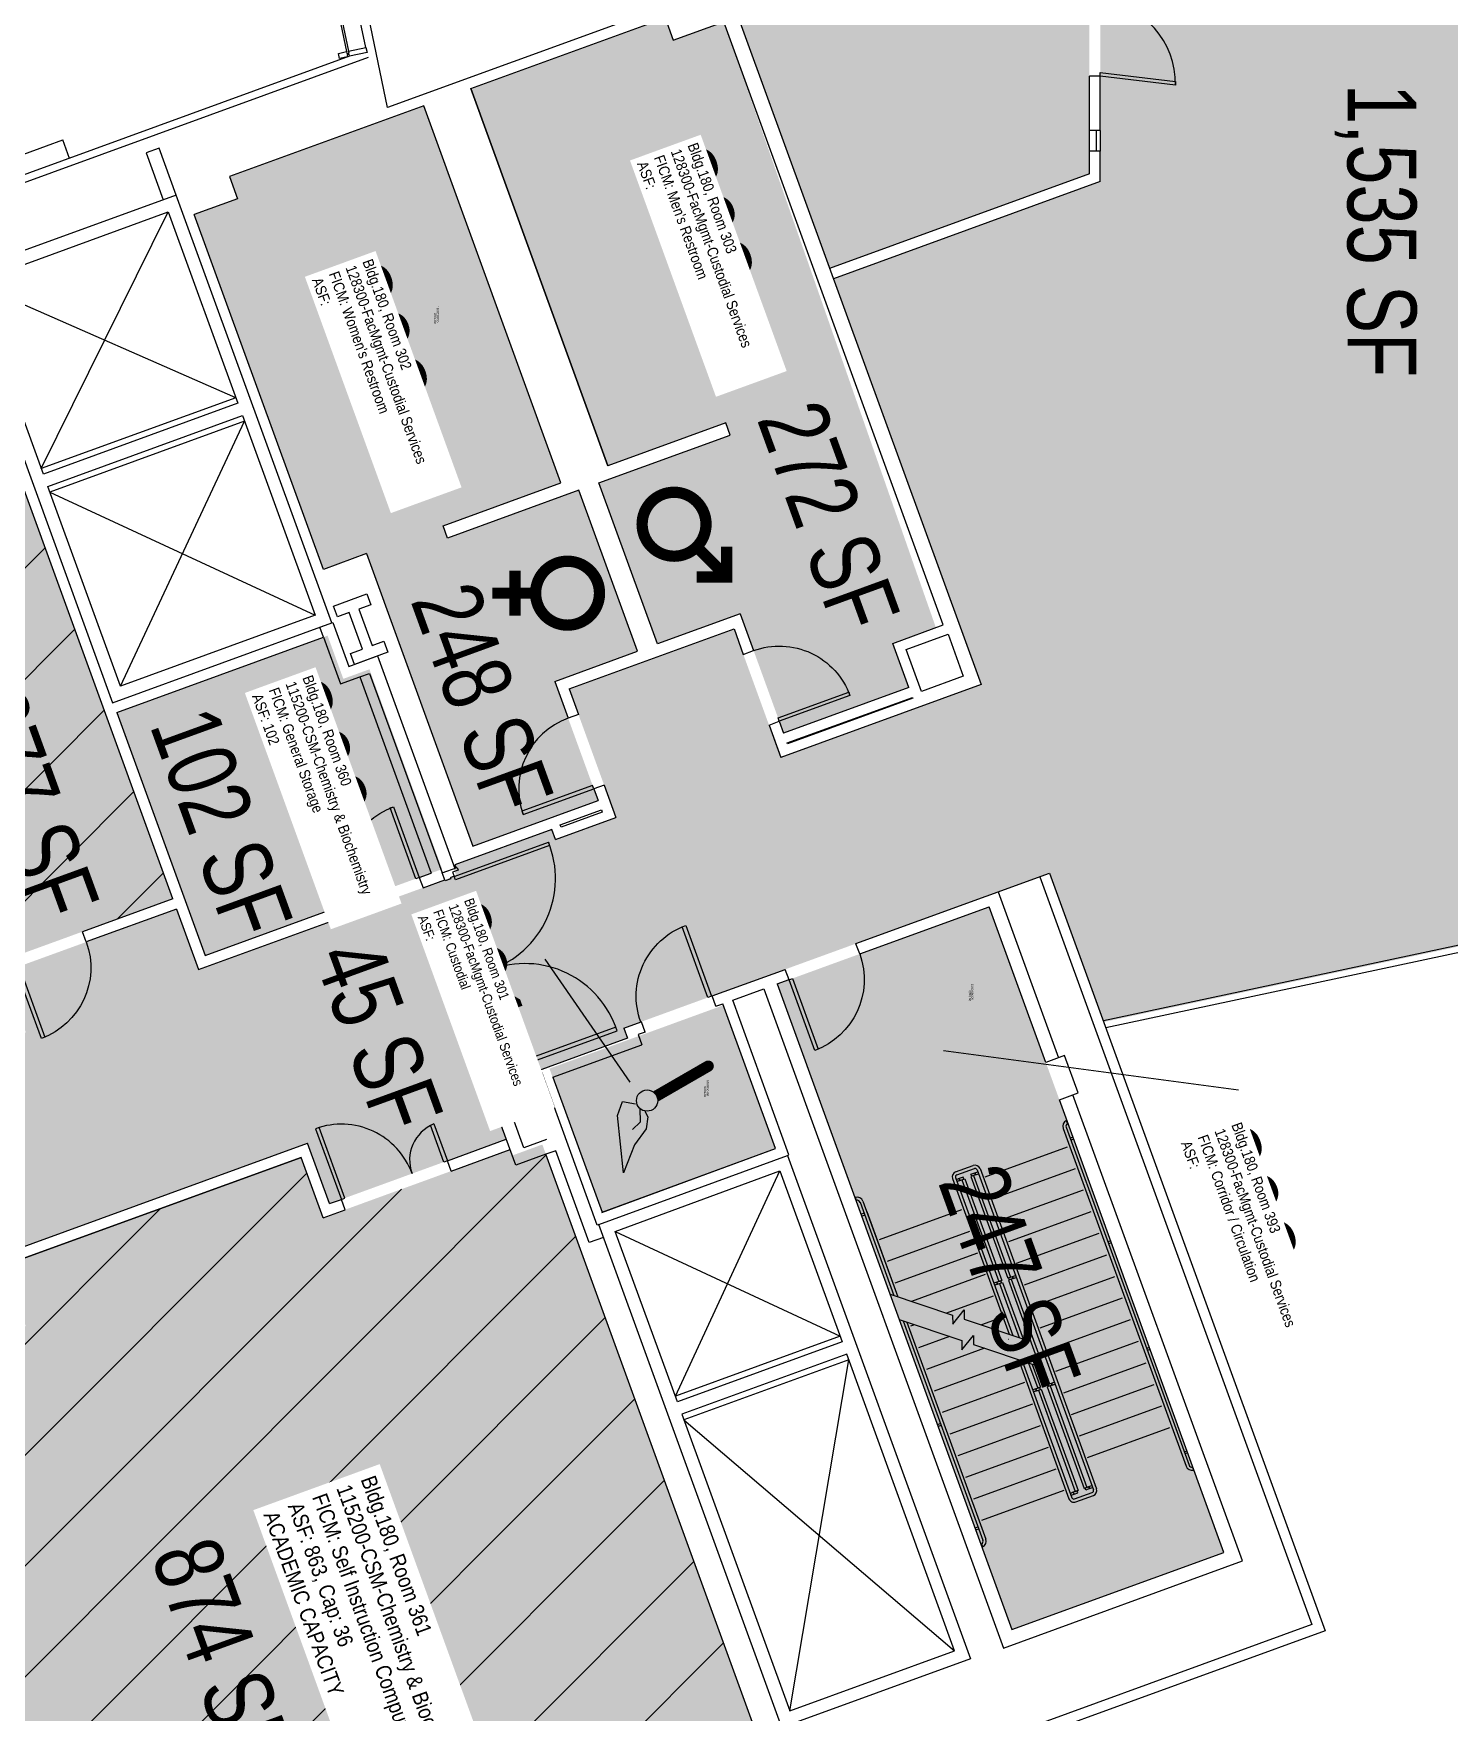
# Model space of a CAD drawing. Header units: inches. Extents: x 69211883 to 69217823, y 27675792 to 27679222.
# Drawn here: x 69214477 to 69215155, y 27677413 to 27678216 of the extents above; entities that cross this region are included whole.
import ezdxf
from ezdxf.enums import TextEntityAlignment as Align

# ---------------------------------------------------------------- set-up
doc = ezdxf.new("R2010")
doc.units = ezdxf.units.IN
doc.header["$LTSCALE"] = 0.25
doc.header["$MEASUREMENT"] = 0
doc.layers.get('0').update_dxf_attribs({"linetype": 'CONTINUOUS'})
for name, color, linetype in [('A-DOOR', 2, 'CONTINUOUS'), ('A-FLOR', 3, 'CONTINUOUS'), ('A-GLAZ', 1, 'CONTINUOUS'), ('A-IDEN-ICON', 4, 'CONTINUOUS'), ('A-IDEN-RNUM', 7, 'CONTINUOUS'), ('A-IDEN-SNUM', 4, 'CONTINUOUS'), ('A-IDEN-VNUM', 4, 'CONTINUOUS'), ('A-WALL', 5, 'CONTINUOUS'), ('AREA-TEXT', 3, 'CONTINUOUS'), ('Rooms-Capacity', 4, 'CONTINUOUS'), ('Rooms-Category-Color', 7, 'CONTINUOUS'), ('Rooms-College-Color', 7, 'CONTINUOUS'), ('Rooms-Department-Color', 7, 'CONTINUOUS'), ('Rooms-Division-Color', 7, 'CONTINUOUS'), ('Rooms-Information', 7, 'CONTINUOUS')]:
    doc.layers.add(name, color=color, linetype=linetype)
doc.styles.add('CP_AREA', font='arial.ttf', dxfattribs={"height": 15})
doc.styles.add('CP_ROOMSNUMBER', font='arial.ttf', dxfattribs={"height": 1})
doc.styles.add('CP_ROOMVNUMBER', font='arial.ttf', dxfattribs={"width": 0.85, "height": 0.075})
pattern_1 = [(45, (0, 0), (-26.516504294, 26.516504294), [])]

# ---------------------------------------------------------------- blocks, each defined once
blk = doc.blocks.new('Z08D36')
at = {"linetype": 'Continuous', "lineweight": -3}
blk.add_lwpolyline([(-18, 0), (-16.25, 0), (-16.25, 36), (-18, 36)], close=True, dxfattribs=at)
blk.add_arc((-18, 0), 36, 0, 90)
blk = doc.blocks.new('door-30')
blk.add_lwpolyline([(0, 0), (1.75, 0), (1.75, 36), (0, 36)], close=True)
blk.add_arc((0, 0), 36, 0, 90)
blk = doc.blocks.new('CPWOMEN')
at = {"const_width": 0.015}
blk.add_lwpolyline([(-0.0375, 0, 1), (0.0475, 0, 1)], format="xyb", close=True, dxfattribs=at)
for points in [[(0.005, -0.04), (0.005, -0.1)], [(-0.025, -0.07), (0.035, -0.07)]]:
    blk.add_lwpolyline(points, dxfattribs=at)
blk = doc.blocks.new('CPMEN')
at = {"const_width": 0.015}
for points in [[(0.055, 0.01), (0.055, 0.05), (0.015, 0.05)], [(0.0151, 0.0101), (0.055, 0.05)]]:
    blk.add_lwpolyline(points, dxfattribs=at)
blk.add_lwpolyline([(-0.0575, -0.02, 1), (0.0275, -0.02, 1)], format="xyb", close=True, dxfattribs=at)
blk = doc.blocks.new('CPCUST')
for p, q in [((0.0262, -0.0408), (0.0446, -0.0406)), ((0.0297, -0.0341), (0.0376, -0.0302)), ((0.0376, -0.0302), (0.0533, -0.0324)), ((0.0446, -0.0406), (0.0543, -0.0505)), ((0.0533, -0.0324), (0.0745, -0.0479)), ((0.0171, -0.0639), (0.02, -0.0466)), ((0.0358, -0.0705), (0.0171, -0.0639)), ((0.1117, -0.0625), (0.0358, -0.0705)), ((0.0745, -0.0479), (0.1117, -0.0625))]:
    blk.add_line(p, q)
at = {"const_width": 0.015}
blk.add_lwpolyline([(-0.03, 0.05), (0.01, -0.0193)], dxfattribs=at)
at = {"const_width": 0.0075}
blk.add_lwpolyline([(-0.0332, 0.0481, 1), (-0.0268, 0.0519, 1)], format="xyb", close=True, dxfattribs=at)
blk.add_circle((0.0158, -0.0313), 0.0141)

msp = doc.modelspace()

# ---------------------------------------------------------------- hatches: boundary and pattern name
at = {"layer": 'Rooms-Capacity'}
h = msp.add_hatch(dxfattribs=at)
h.set_pattern_fill('ANSI31', color=256, scale=300, style=0)
h.set_pattern_definition(pattern_1)
h.paths.add_polyline_path([(69214394.35, 27678213.09), (69214331.21, 27678190.11), (69214333.26, 27678184.47), (69214290.3, 27678168.84), (69214429.54, 27677728), (69214464.86, 27677740.85), (69214454.34, 27677769.75), (69214543.85, 27677802.33)])
h = msp.add_hatch(dxfattribs=at)
h.set_pattern_fill('ANSI31', color=256, scale=300, style=0)
h.set_pattern_definition(pattern_1)
h.paths.add_polyline_path([(69214512.51, 27677258.17), (69214497.65, 27677252.76), (69214486.87, 27677282.36), (69214472.43, 27677277.1), (69214369.44, 27677560.07), (69214473.4, 27677597.9), (69214462.88, 27677626.8), (69214605.24, 27677678.61), (69214615.76, 27677649.72), (69214705.26, 27677682.29), (69214706.29, 27677679.47), (69214720.74, 27677684.73), (69214822.7, 27677404.59), (69214808.25, 27677399.33), (69214819.03, 27677369.73), (69214787.25, 27677358.16), (69214785.2, 27677363.8), (69214510.46, 27677263.8)])
at = {"layer": 'Rooms-Category-Color', "true_color": 0xffe090}
msp.add_hatch(color=41, dxfattribs=at).paths.add_polyline_path([(69214982.6, 27678149.31), (69214982.6, 27678675.84), (69214940.11, 27678666.81), (69214560.98, 27678586.22), (69214573.61, 27678526.8), (69214702.27, 27678554.15), (69214766.4, 27678252.86), (69214799.67, 27678264.97), (69214858.24, 27678104.04), (69214961.4, 27678141.59)])
at = {"layer": 'Rooms-Category-Color', "true_color": 0xadadad}
for points in [[(69215315.18, 27678311.01), (69215315.18, 27678323.01), (69215315.18, 27678373.04), (69214987.85, 27678373.04), (69214987.85, 27678145.63), (69214860.04, 27678099.11), (69214930.75, 27677904.83), (69214963.58, 27677814.63), (69214989.52, 27677743.37), (69215305.22, 27677810.47), (69215305.19, 27677990.01), (69215331.19, 27677990.01), (69215331.19, 27678176.01), (69215305.22, 27678176.01), (69215305.22, 27678215.01), (69215315.18, 27678215.01)], [(69214779.52, 27678223.84), (69214686.49, 27678189.99), (69214752.16, 27678009.57), (69214808.54, 27678030.09), (69214810.68, 27678024.21), (69214747.84, 27678001.34), (69214775.88, 27677924.29), (69214815.47, 27677938.68), (69214836.25, 27677881.6), (69214896.15, 27677903.4), (69214888.46, 27677924.55), (69214909.13, 27677932.08), (69214807.61, 27678221.97), (69214783.41, 27678213.17)], [(69214554.12, 27678129.71), (69214615.91, 27677959.97), (69214636.58, 27677967.49), (69214687.54, 27677827.49), (69214747.44, 27677849.28), (69214726.67, 27677906.36), (69214766.25, 27677920.77), (69214738.21, 27677997.84), (69214675.36, 27677974.96), (69214673.23, 27677980.84), (69214729.61, 27678001.35), (69214663.94, 27678181.77), (69214570.91, 27678147.92), (69214574.82, 27678137.25)], [(69214473.47, 27677738.4), (69214067.64, 27677590.69), (69214057.12, 27677619.59), (69213974.43, 27677589.49), (69213984.95, 27677560.59), (69213948.3, 27677547.25), (69213937.78, 27677576.15), (69213682.07, 27677483.08), (69213692.59, 27677454.18), (69213236.01, 27677288), (69213225.5, 27677316.9), (69213130.82, 27677282.44), (69213141.34, 27677253.54), (69212694.76, 27677091.01), (69212780.39, 27676929.96), (69213301.85, 27677207.25), (69213301.03, 27677209.51), (69213661.17, 27677340.59), (69213671.68, 27677311.69), (69213860.21, 27677380.31), (69213849.69, 27677409.2), (69214018.25, 27677470.55), (69214028.77, 27677441.66), (69214125.91, 27677477.01), (69214115.39, 27677505.91), (69214263.86, 27677559.95), (69214274.38, 27677531.05), (69214348.26, 27677557.94), (69214337.75, 27677586.84), (69214371.58, 27677599.15), (69214382.09, 27677570.26), (69214466.67, 27677601.04), (69214456.15, 27677629.93), (69214608.38, 27677685.34), (69214618.9, 27677656.45), (69214703.47, 27677687.23), (69214692.95, 27677716.12), (69214712.33, 27677723.18), (69214713.53, 27677719.89), (69214714.7, 27677720.32), (69214715.26, 27677718.79), (69214761.57, 27677735.64), (69214759.82, 27677740.46), (69214963.58, 27677814.63), (69214967.7, 27677803.3), (69214963.58, 27677814.63), (69214930.75, 27677904.83), (69214834.9, 27677869.94), (69214812.5, 27677931.49), (69214803.46, 27677928.2), (69214744.72, 27677906.82), (69214733.57, 27677902.76), (69214755.97, 27677841.21), (69214726.98, 27677830.67), (69214725.23, 27677835.49), (69214678.92, 27677818.63), (69214679.48, 27677817.1), (69214678.3, 27677816.68), (69214679.5, 27677813.39), (69214556.16, 27677768.5), (69214545.65, 27677797.39), (69214462.95, 27677767.3)], [(69214833.19, 27677761.56), (69214945.56, 27677452.64), (69215047.05, 27677489.57), (69214934.67, 27677798.51)], [(69214724.14, 27677721.09), (69214749.3, 27677652.31), (69214832.36, 27677682.79), (69214807.48, 27677751.41)]]:
    msp.add_hatch(color=253, dxfattribs=at).paths.add_polyline_path(points)
at = {"layer": 'Rooms-Category-Color', "true_color": 0xffff64}
msp.add_hatch(color=51, dxfattribs=at).paths.add_polyline_path([(69214394.35, 27678213.09), (69214331.21, 27678190.11), (69214333.26, 27678184.47), (69214290.3, 27678168.84), (69214429.54, 27677728), (69214464.86, 27677740.85), (69214454.34, 27677769.75), (69214543.85, 27677802.33)])
at = {"layer": 'Rooms-Category-Color', "true_color": 0xe3c5e1}
msp.add_hatch(color=254, dxfattribs=at).paths.add_polyline_path([(69214516.98, 27677891.51), (69214559.3, 27677775.23), (69214672.77, 27677816.52), (69214637.97, 27677912.14), (69214625.46, 27677907.58), (69214617.93, 27677928.25)])
at = {"layer": 'Rooms-Category-Color', "true_color": 0xe3f498}
msp.add_hatch(color=61, dxfattribs=at).paths.add_polyline_path([(69214512.51, 27677258.17), (69214497.65, 27677252.76), (69214486.87, 27677282.36), (69214472.43, 27677277.1), (69214369.44, 27677560.07), (69214473.4, 27677597.9), (69214462.88, 27677626.8), (69214605.24, 27677678.61), (69214615.76, 27677649.72), (69214705.26, 27677682.29), (69214706.29, 27677679.47), (69214720.74, 27677684.73), (69214822.7, 27677404.59), (69214808.25, 27677399.33), (69214819.03, 27677369.73), (69214787.25, 27677358.16), (69214785.2, 27677363.8), (69214510.46, 27677263.8)])
at = {"layer": 'Rooms-College-Color', "true_color": 0xffe090}
for points in [[(69214982.6, 27678149.31), (69214982.6, 27678675.84), (69214940.11, 27678666.81), (69214560.98, 27678586.22), (69214573.61, 27678526.8), (69214702.27, 27678554.15), (69214766.4, 27678252.86), (69214799.67, 27678264.97), (69214858.24, 27678104.04), (69214961.4, 27678141.59)], [(69214516.98, 27677891.51), (69214559.3, 27677775.23), (69214672.77, 27677816.52), (69214637.97, 27677912.14), (69214625.46, 27677907.58), (69214617.93, 27677928.25)], [(69214512.51, 27677258.17), (69214497.65, 27677252.76), (69214486.87, 27677282.36), (69214472.43, 27677277.1), (69214369.44, 27677560.07), (69214473.4, 27677597.9), (69214462.88, 27677626.8), (69214605.24, 27677678.61), (69214615.76, 27677649.72), (69214705.26, 27677682.29), (69214706.29, 27677679.47), (69214720.74, 27677684.73), (69214822.7, 27677404.59), (69214808.25, 27677399.33), (69214819.03, 27677369.73), (69214787.25, 27677358.16), (69214785.2, 27677363.8), (69214510.46, 27677263.8)]]:
    msp.add_hatch(color=41, dxfattribs=at).paths.add_polyline_path(points)
at = {"layer": 'Rooms-College-Color', "true_color": 0xadadad}
for points in [[(69215315.18, 27678311.01), (69215315.18, 27678323.01), (69215315.18, 27678373.04), (69214987.85, 27678373.04), (69214987.85, 27678145.63), (69214860.04, 27678099.11), (69214930.75, 27677904.83), (69214963.58, 27677814.63), (69214989.52, 27677743.37), (69215305.22, 27677810.47), (69215305.19, 27677990.01), (69215331.19, 27677990.01), (69215331.19, 27678176.01), (69215305.22, 27678176.01), (69215305.22, 27678215.01), (69215315.18, 27678215.01)], [(69214779.52, 27678223.84), (69214686.49, 27678189.99), (69214752.16, 27678009.57), (69214808.54, 27678030.09), (69214810.68, 27678024.21), (69214747.84, 27678001.34), (69214775.88, 27677924.29), (69214815.47, 27677938.68), (69214836.25, 27677881.6), (69214896.15, 27677903.4), (69214888.46, 27677924.55), (69214909.13, 27677932.08), (69214807.61, 27678221.97), (69214783.41, 27678213.17)], [(69214554.12, 27678129.71), (69214615.91, 27677959.97), (69214636.58, 27677967.49), (69214687.54, 27677827.49), (69214747.44, 27677849.28), (69214726.67, 27677906.36), (69214766.25, 27677920.77), (69214738.21, 27677997.84), (69214675.36, 27677974.96), (69214673.23, 27677980.84), (69214729.61, 27678001.35), (69214663.94, 27678181.77), (69214570.91, 27678147.92), (69214574.82, 27678137.25)], [(69214473.47, 27677738.4), (69214067.64, 27677590.69), (69214057.12, 27677619.59), (69213974.43, 27677589.49), (69213984.95, 27677560.59), (69213948.3, 27677547.25), (69213937.78, 27677576.15), (69213682.07, 27677483.08), (69213692.59, 27677454.18), (69213236.01, 27677288), (69213225.5, 27677316.9), (69213130.82, 27677282.44), (69213141.34, 27677253.54), (69212694.76, 27677091.01), (69212780.39, 27676929.96), (69213301.85, 27677207.25), (69213301.03, 27677209.51), (69213661.17, 27677340.59), (69213671.68, 27677311.69), (69213860.21, 27677380.31), (69213849.69, 27677409.2), (69214018.25, 27677470.55), (69214028.77, 27677441.66), (69214125.91, 27677477.01), (69214115.39, 27677505.91), (69214263.86, 27677559.95), (69214274.38, 27677531.05), (69214348.26, 27677557.94), (69214337.75, 27677586.84), (69214371.58, 27677599.15), (69214382.09, 27677570.26), (69214466.67, 27677601.04), (69214456.15, 27677629.93), (69214608.38, 27677685.34), (69214618.9, 27677656.45), (69214703.47, 27677687.23), (69214692.95, 27677716.12), (69214712.33, 27677723.18), (69214713.53, 27677719.89), (69214714.7, 27677720.32), (69214715.26, 27677718.79), (69214761.57, 27677735.64), (69214759.82, 27677740.46), (69214963.58, 27677814.63), (69214967.7, 27677803.3), (69214963.58, 27677814.63), (69214930.75, 27677904.83), (69214834.9, 27677869.94), (69214812.5, 27677931.49), (69214803.46, 27677928.2), (69214744.72, 27677906.82), (69214733.57, 27677902.76), (69214755.97, 27677841.21), (69214726.98, 27677830.67), (69214725.23, 27677835.49), (69214678.92, 27677818.63), (69214679.48, 27677817.1), (69214678.3, 27677816.68), (69214679.5, 27677813.39), (69214556.16, 27677768.5), (69214545.65, 27677797.39), (69214462.95, 27677767.3)], [(69214833.19, 27677761.56), (69214945.56, 27677452.64), (69215047.05, 27677489.57), (69214934.67, 27677798.51)], [(69214724.14, 27677721.09), (69214749.3, 27677652.31), (69214832.36, 27677682.79), (69214807.48, 27677751.41)]]:
    msp.add_hatch(color=253, dxfattribs=at).paths.add_polyline_path(points)
at = {"layer": 'Rooms-College-Color', "true_color": 0xffff64}
msp.add_hatch(color=51, dxfattribs=at).paths.add_polyline_path([(69214394.35, 27678213.09), (69214331.21, 27678190.11), (69214333.26, 27678184.47), (69214290.3, 27678168.84), (69214429.54, 27677728), (69214464.86, 27677740.85), (69214454.34, 27677769.75), (69214543.85, 27677802.33)])
at = {"layer": 'Rooms-Department-Color', "true_color": 0xffe090}
for points in [[(69214982.6, 27678149.31), (69214982.6, 27678675.84), (69214940.11, 27678666.81), (69214560.98, 27678586.22), (69214573.61, 27678526.8), (69214702.27, 27678554.15), (69214766.4, 27678252.86), (69214799.67, 27678264.97), (69214858.24, 27678104.04), (69214961.4, 27678141.59)], [(69214394.35, 27678213.09), (69214331.21, 27678190.11), (69214333.26, 27678184.47), (69214290.3, 27678168.84), (69214429.54, 27677728), (69214464.86, 27677740.85), (69214454.34, 27677769.75), (69214543.85, 27677802.33)], [(69214516.98, 27677891.51), (69214559.3, 27677775.23), (69214672.77, 27677816.52), (69214637.97, 27677912.14), (69214625.46, 27677907.58), (69214617.93, 27677928.25)], [(69214512.51, 27677258.17), (69214497.65, 27677252.76), (69214486.87, 27677282.36), (69214472.43, 27677277.1), (69214369.44, 27677560.07), (69214473.4, 27677597.9), (69214462.88, 27677626.8), (69214605.24, 27677678.61), (69214615.76, 27677649.72), (69214705.26, 27677682.29), (69214706.29, 27677679.47), (69214720.74, 27677684.73), (69214822.7, 27677404.59), (69214808.25, 27677399.33), (69214819.03, 27677369.73), (69214787.25, 27677358.16), (69214785.2, 27677363.8), (69214510.46, 27677263.8)]]:
    msp.add_hatch(color=41, dxfattribs=at).paths.add_polyline_path(points)
at = {"layer": 'Rooms-Department-Color', "true_color": 0xacacac}
for points in [[(69215315.18, 27678311.01), (69215315.18, 27678323.01), (69215315.18, 27678373.04), (69214987.85, 27678373.04), (69214987.85, 27678145.63), (69214860.04, 27678099.11), (69214930.75, 27677904.83), (69214963.58, 27677814.63), (69214989.52, 27677743.37), (69215305.22, 27677810.47), (69215305.19, 27677990.01), (69215331.19, 27677990.01), (69215331.19, 27678176.01), (69215305.22, 27678176.01), (69215305.22, 27678215.01), (69215315.18, 27678215.01)], [(69214779.52, 27678223.84), (69214686.49, 27678189.99), (69214752.16, 27678009.57), (69214808.54, 27678030.09), (69214810.68, 27678024.21), (69214747.84, 27678001.34), (69214775.88, 27677924.29), (69214815.47, 27677938.68), (69214836.25, 27677881.6), (69214896.15, 27677903.4), (69214888.46, 27677924.55), (69214909.13, 27677932.08), (69214807.61, 27678221.97), (69214783.41, 27678213.17)], [(69214554.12, 27678129.71), (69214615.91, 27677959.97), (69214636.58, 27677967.49), (69214687.54, 27677827.49), (69214747.44, 27677849.28), (69214726.67, 27677906.36), (69214766.25, 27677920.77), (69214738.21, 27677997.84), (69214675.36, 27677974.96), (69214673.23, 27677980.84), (69214729.61, 27678001.35), (69214663.94, 27678181.77), (69214570.91, 27678147.92), (69214574.82, 27678137.25)], [(69214473.47, 27677738.4), (69214067.64, 27677590.69), (69214057.12, 27677619.59), (69213974.43, 27677589.49), (69213984.95, 27677560.59), (69213948.3, 27677547.25), (69213937.78, 27677576.15), (69213682.07, 27677483.08), (69213692.59, 27677454.18), (69213236.01, 27677288), (69213225.5, 27677316.9), (69213130.82, 27677282.44), (69213141.34, 27677253.54), (69212694.76, 27677091.01), (69212780.39, 27676929.96), (69213301.85, 27677207.25), (69213301.03, 27677209.51), (69213661.17, 27677340.59), (69213671.68, 27677311.69), (69213860.21, 27677380.31), (69213849.69, 27677409.2), (69214018.25, 27677470.55), (69214028.77, 27677441.66), (69214125.91, 27677477.01), (69214115.39, 27677505.91), (69214263.86, 27677559.95), (69214274.38, 27677531.05), (69214348.26, 27677557.94), (69214337.75, 27677586.84), (69214371.58, 27677599.15), (69214382.09, 27677570.26), (69214466.67, 27677601.04), (69214456.15, 27677629.93), (69214608.38, 27677685.34), (69214618.9, 27677656.45), (69214703.47, 27677687.23), (69214692.95, 27677716.12), (69214712.33, 27677723.18), (69214713.53, 27677719.89), (69214714.7, 27677720.32), (69214715.26, 27677718.79), (69214761.57, 27677735.64), (69214759.82, 27677740.46), (69214963.58, 27677814.63), (69214967.7, 27677803.3), (69214963.58, 27677814.63), (69214930.75, 27677904.83), (69214834.9, 27677869.94), (69214812.5, 27677931.49), (69214803.46, 27677928.2), (69214744.72, 27677906.82), (69214733.57, 27677902.76), (69214755.97, 27677841.21), (69214726.98, 27677830.67), (69214725.23, 27677835.49), (69214678.92, 27677818.63), (69214679.48, 27677817.1), (69214678.3, 27677816.68), (69214679.5, 27677813.39), (69214556.16, 27677768.5), (69214545.65, 27677797.39), (69214462.95, 27677767.3)], [(69214833.19, 27677761.56), (69214945.56, 27677452.64), (69215047.05, 27677489.57), (69214934.67, 27677798.51)], [(69214724.14, 27677721.09), (69214749.3, 27677652.31), (69214832.36, 27677682.79), (69214807.48, 27677751.41)]]:
    msp.add_hatch(color=253, dxfattribs=at).paths.add_polyline_path(points)
at = {"layer": 'Rooms-Division-Color', "true_color": 0xffe090}
for points in [[(69214982.6, 27678149.31), (69214982.6, 27678675.84), (69214940.11, 27678666.81), (69214560.98, 27678586.22), (69214573.61, 27678526.8), (69214702.27, 27678554.15), (69214766.4, 27678252.86), (69214799.67, 27678264.97), (69214858.24, 27678104.04), (69214961.4, 27678141.59)], [(69214394.35, 27678213.09), (69214331.21, 27678190.11), (69214333.26, 27678184.47), (69214290.3, 27678168.84), (69214429.54, 27677728), (69214464.86, 27677740.85), (69214454.34, 27677769.75), (69214543.85, 27677802.33)], [(69214516.98, 27677891.51), (69214559.3, 27677775.23), (69214672.77, 27677816.52), (69214637.97, 27677912.14), (69214625.46, 27677907.58), (69214617.93, 27677928.25)], [(69214512.51, 27677258.17), (69214497.65, 27677252.76), (69214486.87, 27677282.36), (69214472.43, 27677277.1), (69214369.44, 27677560.07), (69214473.4, 27677597.9), (69214462.88, 27677626.8), (69214605.24, 27677678.61), (69214615.76, 27677649.72), (69214705.26, 27677682.29), (69214706.29, 27677679.47), (69214720.74, 27677684.73), (69214822.7, 27677404.59), (69214808.25, 27677399.33), (69214819.03, 27677369.73), (69214787.25, 27677358.16), (69214785.2, 27677363.8), (69214510.46, 27677263.8)]]:
    msp.add_hatch(color=41, dxfattribs=at).paths.add_polyline_path(points)
at = {"layer": 'Rooms-Division-Color', "true_color": 0xadadad}
for points in [[(69215315.18, 27678311.01), (69215315.18, 27678323.01), (69215315.18, 27678373.04), (69214987.85, 27678373.04), (69214987.85, 27678145.63), (69214860.04, 27678099.11), (69214930.75, 27677904.83), (69214963.58, 27677814.63), (69214989.52, 27677743.37), (69215305.22, 27677810.47), (69215305.19, 27677990.01), (69215331.19, 27677990.01), (69215331.19, 27678176.01), (69215305.22, 27678176.01), (69215305.22, 27678215.01), (69215315.18, 27678215.01)], [(69214779.52, 27678223.84), (69214686.49, 27678189.99), (69214752.16, 27678009.57), (69214808.54, 27678030.09), (69214810.68, 27678024.21), (69214747.84, 27678001.34), (69214775.88, 27677924.29), (69214815.47, 27677938.68), (69214836.25, 27677881.6), (69214896.15, 27677903.4), (69214888.46, 27677924.55), (69214909.13, 27677932.08), (69214807.61, 27678221.97), (69214783.41, 27678213.17)], [(69214554.12, 27678129.71), (69214615.91, 27677959.97), (69214636.58, 27677967.49), (69214687.54, 27677827.49), (69214747.44, 27677849.28), (69214726.67, 27677906.36), (69214766.25, 27677920.77), (69214738.21, 27677997.84), (69214675.36, 27677974.96), (69214673.23, 27677980.84), (69214729.61, 27678001.35), (69214663.94, 27678181.77), (69214570.91, 27678147.92), (69214574.82, 27678137.25)], [(69214473.47, 27677738.4), (69214067.64, 27677590.69), (69214057.12, 27677619.59), (69213974.43, 27677589.49), (69213984.95, 27677560.59), (69213948.3, 27677547.25), (69213937.78, 27677576.15), (69213682.07, 27677483.08), (69213692.59, 27677454.18), (69213236.01, 27677288), (69213225.5, 27677316.9), (69213130.82, 27677282.44), (69213141.34, 27677253.54), (69212694.76, 27677091.01), (69212780.39, 27676929.96), (69213301.85, 27677207.25), (69213301.03, 27677209.51), (69213661.17, 27677340.59), (69213671.68, 27677311.69), (69213860.21, 27677380.31), (69213849.69, 27677409.2), (69214018.25, 27677470.55), (69214028.77, 27677441.66), (69214125.91, 27677477.01), (69214115.39, 27677505.91), (69214263.86, 27677559.95), (69214274.38, 27677531.05), (69214348.26, 27677557.94), (69214337.75, 27677586.84), (69214371.58, 27677599.15), (69214382.09, 27677570.26), (69214466.67, 27677601.04), (69214456.15, 27677629.93), (69214608.38, 27677685.34), (69214618.9, 27677656.45), (69214703.47, 27677687.23), (69214692.95, 27677716.12), (69214712.33, 27677723.18), (69214713.53, 27677719.89), (69214714.7, 27677720.32), (69214715.26, 27677718.79), (69214761.57, 27677735.64), (69214759.82, 27677740.46), (69214963.58, 27677814.63), (69214967.7, 27677803.3), (69214963.58, 27677814.63), (69214930.75, 27677904.83), (69214834.9, 27677869.94), (69214812.5, 27677931.49), (69214803.46, 27677928.2), (69214744.72, 27677906.82), (69214733.57, 27677902.76), (69214755.97, 27677841.21), (69214726.98, 27677830.67), (69214725.23, 27677835.49), (69214678.92, 27677818.63), (69214679.48, 27677817.1), (69214678.3, 27677816.68), (69214679.5, 27677813.39), (69214556.16, 27677768.5), (69214545.65, 27677797.39), (69214462.95, 27677767.3)], [(69214833.19, 27677761.56), (69214945.56, 27677452.64), (69215047.05, 27677489.57), (69214934.67, 27677798.51)], [(69214724.14, 27677721.09), (69214749.3, 27677652.31), (69214832.36, 27677682.79), (69214807.48, 27677751.41)]]:
    msp.add_hatch(color=253, dxfattribs=at).paths.add_polyline_path(points)

# ---------------------------------------------------------------- linework, layer by layer
at = {"layer": 'A-DOOR'}
for points in [[(69214987.85, 27678196.01), (69214987.85, 27678197.76), (69215023.85, 27678193.41), (69215023.85, 27678191.66)], [(69214724.23, 27677827.81), (69214679.13, 27677811.39), (69214678.53, 27677813.03), (69214723.63, 27677829.45)], [(69214674.21, 27677810.93), (69214672.84, 27677814.69), (69214680, 27677817.3), (69214680.47, 27677816), (69214677.8, 27677815.03), (69214678.51, 27677813.09), (69214676.69, 27677812.43), (69214676.88, 27677811.9)], [(69214755.89, 27677740.83), (69214710.79, 27677724.41), (69214711.38, 27677722.76), (69214756.49, 27677739.18)], [(69214706.7, 27677721.66), (69214708.07, 27677717.9), (69214715.23, 27677720.51), (69214714.76, 27677721.8), (69214712.09, 27677720.83), (69214711.38, 27677722.76), (69214709.56, 27677722.1), (69214709.37, 27677722.63)], [(69214675.28, 27677676.97), (69214673.63, 27677676.37), (69214667.22, 27677693.99), (69214668.86, 27677694.59)]]:
    msp.add_lwpolyline(points, close=True, dxfattribs=at)
for centre, radius, start, end in [((69214983.92, 27678192.27), 39.94, 359.12971, 84.35114), ((69214680.75, 27677812.02), 46.29, 289.12045, 22.12382), ((69214712.41, 27677725.03), 46.29, 17.80297, 110.87758), ((69214675.85, 27677677.29), 18.65, 112.00674, 200.33154)]:
    msp.add_arc(centre, radius, start, end, dxfattribs=at)
at = {"layer": 'A-FLOR'}
for p, q in [((69214431.79, 27678143.84), (69214491.13, 27678165.44)), ((69214494.34, 27678156.63), (69214491.13, 27678165.44)), ((69215305.22, 27677811.11), (69214989.3, 27677743.96)), ((69215305.22, 27677807.54), (69214990.51, 27677740.64)), ((69214970.07, 27677692.48), (69215028.9, 27677530.83)), ((69214971.48, 27677692.99), (69215030.31, 27677531.35)), ((69214972.15, 27677694.8), (69214971.63, 27677696.22)), ((69214932.74, 27677669.31), (69214972.2, 27677683.68)), ((69214974.78, 27677688.25), (69214973.39, 27677687.74)), ((69214975.12, 27677687.31), (69214973.73, 27677686.8)), ((69214784.41, 27677564.25), (69214834.46, 27677672.1)), ((69214917.1, 27677668.41), (69214944.18, 27677594.01)), ((69214918.51, 27677668.92), (69214946, 27677593.4)), ((69214918.6, 27677671.62), (69214927.06, 27677674.69)), ((69214920.3, 27677668.43), (69214918.89, 27677667.92)), ((69214919.11, 27677670.21), (69214927.57, 27677673.28)), ((69214920.64, 27677667.49), (69214919.23, 27677666.98)), ((69214921.58, 27677667.83), (69214922.99, 27677668.35)), ((69214921.58, 27677667.83), (69214939.28, 27677619.19)), ((69214922.99, 27677668.35), (69214940.68, 27677619.71)), ((69214927.21, 27677669.88), (69214925.8, 27677669.37)), ((69214925.8, 27677669.37), (69214943.5, 27677620.73)), ((69214927.21, 27677669.88), (69214944.91, 27677621.24)), ((69214927.81, 27677671.16), (69214929.22, 27677671.68)), ((69214928.15, 27677670.22), (69214929.56, 27677670.74)), ((69214928.85, 27677672.69), (69214984.6, 27677519.52)), ((69214930.26, 27677673.2), (69214986.01, 27677520.03)), ((69214936.5, 27677658.98), (69214975.96, 27677673.34)), ((69214871.13, 27677658.03), (69214870.61, 27677659.45)), ((69214940.26, 27677648.64), (69214979.73, 27677663)), ((69214872.81, 27677657.08), (69214889.02, 27677612.53)), ((69214874.71, 27677651.85), (69214873.28, 27677651.33)), ((69214874.22, 27677657.59), (69214890.84, 27677611.92)), ((69214876, 27677652.69), (69214890.84, 27677611.92)), ((69214921.47, 27677653.5), (69214882, 27677639.14)), ((69214944.03, 27677638.3), (69214983.49, 27677652.67)), ((69214755.68, 27677643.18), (69214863.34, 27677592.97)), ((69214875.05, 27677650.91), (69214873.63, 27677650.39)), ((69214925.23, 27677643.17), (69214885.76, 27677628.8)), ((69214947.79, 27677627.97), (69214987.25, 27677642.33)), ((69214992.82, 27677638.67), (69214991.41, 27677638.16)), ((69214993.16, 27677637.73), (69214991.75, 27677637.22)), ((69214928.99, 27677632.83), (69214889.52, 27677618.47)), ((69214951.55, 27677617.63), (69214991.01, 27677631.99)), ((69214932.75, 27677622.49), (69214897.53, 27677609.68)), ((69214939.28, 27677619.19), (69214940.69, 27677619.71)), ((69214944.91, 27677621.24), (69214943.5, 27677620.73)), ((69214945.25, 27677620.3), (69214943.84, 27677619.79)), ((69214943.84, 27677619.79), (69214962.06, 27677569.67)), ((69214945.25, 27677620.3), (69214963.47, 27677570.18)), ((69214945.84, 27677621.58), (69214947.26, 27677622.1)), ((69214946.19, 27677620.64), (69214947.6, 27677621.16)), ((69214955.31, 27677607.29), (69214994.78, 27677621.66)), ((69214936.52, 27677612.16), (69214914.26, 27677604.06)), ((69214938.34, 27677618.85), (69214936.93, 27677618.34)), ((69214938.68, 27677617.91), (69214937.27, 27677617.4)), ((69214939.62, 27677618.25), (69214941.03, 27677618.77)), ((69214939.62, 27677618.25), (69214949.03, 27677592.38)), ((69214941.03, 27677618.77), (69214950.85, 27677591.77)), ((69214959.07, 27677596.96), (69214998.54, 27677611.32)), ((69214893.47, 27677600.32), (69214931.64, 27677495.44)), ((69214895.29, 27677599.71), (69214933.05, 27677495.95)), ((69214895.29, 27677599.71), (69214933.05, 27677495.95)), ((69214898.94, 27677598.48), (69214897.05, 27677597.79)), ((69214940.28, 27677601.82), (69214930.99, 27677598.44)), ((69214962.84, 27677586.62), (69215002.3, 27677600.98)), ((69214915.67, 27677592.86), (69214900.81, 27677587.46)), ((69214932.4, 27677587.25), (69214904.57, 27677577.12)), ((69214944.04, 27677591.48), (69214943.96, 27677591.46)), ((69214966.6, 27677576.28), (69215006.06, 27677590.65)), ((69215011.39, 27677587.61), (69215009.98, 27677587.1)), ((69214839.17, 27677413.77), (69214867.45, 27677581.7)), ((69214948.19, 27677581.29), (69214908.33, 27677566.78)), ((69214948.63, 27677581.8), (69214972.85, 27677515.24)), ((69214950.45, 27677581.18), (69214974.26, 27677515.76)), ((69214953.48, 27677580.17), (69214957.86, 27677568.14)), ((69214955.3, 27677579.56), (69214959.27, 27677568.65)), ((69214970.36, 27677565.95), (69215009.82, 27677580.31)), ((69215011.73, 27677586.67), (69215010.32, 27677586.16)), ((69214951.56, 27677570.81), (69214912.1, 27677556.45)), ((69214964.41, 27677570.52), (69214965.82, 27677571.03)), ((69214956.92, 27677567.79), (69214955.51, 27677567.28)), ((69214957.26, 27677566.85), (69214955.85, 27677566.34)), ((69214957.86, 27677568.14), (69214959.27, 27677568.65)), ((69214958.2, 27677567.2), (69214959.61, 27677567.71)), ((69214958.2, 27677567.2), (69214975.86, 27677518.67)), ((69214959.61, 27677567.71), (69214977.27, 27677519.18)), ((69214963.47, 27677570.18), (69214962.06, 27677569.67)), ((69214963.81, 27677569.24), (69214962.4, 27677568.73)), ((69214962.4, 27677568.73), (69214980.05, 27677520.19)), ((69214963.81, 27677569.24), (69214981.46, 27677520.7)), ((69214964.75, 27677569.58), (69214966.16, 27677570.09)), ((69214974.12, 27677555.61), (69215013.59, 27677569.97)), ((69214955.33, 27677560.47), (69214915.86, 27677546.11)), ((69214977.89, 27677545.27), (69215017.35, 27677559.64)), ((69214788.52, 27677552.97), (69214918.11, 27677442.5)), ((69214911.3, 27677551.2), (69214909.89, 27677550.69)), ((69214911.65, 27677550.26), (69214910.24, 27677549.75)), ((69214959.09, 27677550.14), (69214919.62, 27677535.77)), ((69214981.65, 27677534.94), (69215021.11, 27677549.3)), ((69214962.85, 27677539.8), (69214923.38, 27677525.44)), ((69215029.38, 27677538.14), (69215027.94, 27677537.61)), ((69215029.73, 27677537.2), (69215028.28, 27677536.67)), ((69214966.61, 27677529.46), (69214927.15, 27677515.1)), ((69215031.99, 27677530.39), (69215032.51, 27677528.97)), ((69214970.37, 27677519.13), (69214930.91, 27677504.76)), ((69214974.92, 27677518.33), (69214973.51, 27677517.81)), ((69214975.27, 27677517.39), (69214973.86, 27677516.87)), ((69214975.54, 27677515.16), (69214984, 27677518.24)), ((69214975.86, 27677518.67), (69214977.27, 27677519.18)), ((69214976.06, 27677513.75), (69214984.51, 27677516.83)), ((69214981.46, 27677520.7), (69214980.05, 27677520.19)), ((69214982.4, 27677521.05), (69214983.81, 27677521.56)), ((69214982.74, 27677520.11), (69214984.15, 27677520.62)), ((69214929.35, 27677501.75), (69214927.9, 27677501.22)), ((69214929.69, 27677500.81), (69214928.24, 27677500.28)), ((69214930.97, 27677493.62), (69214931.49, 27677492.2))]:
    msp.add_line(p, q, dxfattribs=at)
for points in [[(69214920.17, 27677667.32), (69214920.64, 27677667.49), (69214920.3, 27677668.43), (69214919.83, 27677668.26)], [(69214887.17, 27677613.15), (69214917.06, 27677603.12), (69214917.17, 27677598.73), (69214922.64, 27677605.59), (69214922.75, 27677601.21), (69214952.63, 27677591.18)], [(69214938.21, 27677617.74), (69214938.68, 27677617.91), (69214938.34, 27677618.85), (69214937.87, 27677618.68)], [(69214891.62, 27677600.94), (69214921.51, 27677590.9), (69214921.62, 27677586.52), (69214927.09, 27677593.38), (69214927.2, 27677588.99), (69214957.07, 27677578.96)], [(69214863.34, 27677592.97), (69214863.34, 27677592.97), (69214784.41, 27677564.25)], [(69214867.45, 27677581.7), (69214867.45, 27677581.7), (69214788.52, 27677552.97)], [(69214956.79, 27677566.68), (69214957.26, 27677566.85), (69214956.92, 27677567.79), (69214956.45, 27677567.62)], [(69214974.8, 27677517.22), (69214975.27, 27677517.39), (69214974.92, 27677518.33), (69214974.45, 27677518.16)], [(69214985.26, 27677522.09), (69214985.6, 27677521.15)]]:
    msp.add_lwpolyline(points, dxfattribs=at)
for points in [[(69214920.3, 27677668.43), (69214920.64, 27677667.49), (69214922.52, 27677668.18), (69214922.18, 27677669.12)], [(69214938.34, 27677618.85), (69214938.68, 27677617.91), (69214940.56, 27677618.59), (69214940.22, 27677619.53)], [(69214956.92, 27677567.79), (69214957.26, 27677566.85), (69214959.14, 27677567.54), (69214958.8, 27677568.48)], [(69214974.92, 27677518.33), (69214975.27, 27677517.39), (69214977.14, 27677518.07), (69214976.8, 27677519.01)]]:
    msp.add_lwpolyline(points, close=True, dxfattribs=at)
at = {"layer": 'A-FLOR', "elevation": 0}
for points in [[(69214927.81, 27677671.16), (69214928.15, 27677670.22), (69214926.27, 27677669.54), (69214925.93, 27677670.48)], [(69214945.84, 27677621.58), (69214946.19, 27677620.64), (69214944.31, 27677619.96), (69214943.97, 27677620.9)], [(69214964.41, 27677570.52), (69214964.75, 27677569.58), (69214962.87, 27677568.9), (69214962.53, 27677569.84)], [(69214982.4, 27677521.05), (69214982.74, 27677520.11), (69214980.86, 27677519.42), (69214980.52, 27677520.36)]]:
    msp.add_lwpolyline(points, close=True, dxfattribs=at)
for points in [[(69214928.62, 27677670.4), (69214928.15, 27677670.22), (69214927.81, 27677671.16), (69214928.28, 27677671.33)], [(69214946.66, 27677620.81), (69214946.19, 27677620.64), (69214945.84, 27677621.58), (69214946.31, 27677621.75)], [(69214965.22, 27677569.75), (69214964.75, 27677569.58), (69214964.41, 27677570.52), (69214964.88, 27677570.69)], [(69214983.21, 27677520.28), (69214982.74, 27677520.11), (69214982.4, 27677521.05), (69214982.87, 27677521.22)]]:
    msp.add_lwpolyline(points, dxfattribs=at)
at = {"layer": 'A-FLOR'}
for centre, radius, start, end in [((69214972.89, 27677693.5, 0), 3, 114.78005, 200.00005), ((69214972.89, 27677693.5, 0), 1.5, 119.59378, 200.00005), ((69214919.45, 27677669.27), 2.5, 110, 200), ((69214919.45, 27677669.27), 1, 110, 200), ((69214927.91, 27677672.34), 2.5, 20, 110), ((69214927.91, 27677672.34), 1, 20, 110), ((69214871.4, 27677656.56, 0), 3, 19.99995, 105.21995), ((69214871.4, 27677656.56, 0), 1.5, 19.99995, 100.40622), ((69215031.72, 27677531.87, 0), 3, 199.99995, 285.21995), ((69215031.72, 27677531.87, 0), 1.5, 199.99995, 280.40622), ((69214975.2, 27677516.1), 2.5, 200, 290), ((69214975.2, 27677516.1), 1, 200, 290), ((69214983.66, 27677519.18), 1, 290, 20), ((69214983.66, 27677519.18), 2.5, 290, 20), ((69214930.23, 27677494.93, 0), 1.5, 299.59378, 20.00005), ((69214930.23, 27677494.93, 0), 3, 294.78005, 20.00005)]:
    msp.add_arc(centre, radius, start, end, dxfattribs=at)
at = {"layer": 'A-GLAZ'}
for p, q in [((69214615.5, 27678261.84), (69214627.01, 27678207.7)), ((69214616.48, 27678262.05), (69214627.98, 27678207.91)), ((69214636.3, 27678209.68), (69214624.73, 27678264.06)), ((69214982.6, 27678160.01), (69214982.6, 27678170.01)), ((69214985.85, 27678170.01), (69214985.85, 27678160.01)), ((69214987.85, 27678170.01), (69214987.85, 27678160.01)), ((69214480.89, 27678008.2), (69214541.67, 27678131.03)), ((69214574.04, 27678042.11), (69214448.52, 27678097.13)), ((69214574.04, 27678042.11), (69214480.89, 27678008.2)), ((69214578.14, 27678030.83), (69214484.99, 27677996.93)), ((69214518.77, 27677904.13), (69214578.14, 27678030.83)), ((69214484.99, 27677996.93), (69214611.92, 27677938.04))]:
    msp.add_line(p, q, dxfattribs=at)
for points in [[(69214623.09, 27678206.87), (69214627.01, 27678207.7), (69214627.21, 27678206.73), (69214628.19, 27678206.93), (69214627.98, 27678207.91), (69214636.3, 27678209.68), (69214636.82, 27678207.23), (69214628.5, 27678205.47), (69214628.3, 27678206.44), (69214627.32, 27678206.24), (69214627.53, 27678205.26), (69214623.61, 27678204.43)], [(69214515.03, 27677896.12), (69214619.93, 27677934.3), (69214545.41, 27678139.04), (69214440.51, 27678100.86)], [(69214636.68, 27677948.23), (69214638.58, 27677942.99), (69214632.88, 27677940.92), (69214639.23, 27677923.47), (69214644.93, 27677925.54), (69214646.84, 27677920.31), (69214630.85, 27677914.49), (69214628.95, 27677919.73), (69214634.65, 27677921.8), (69214628.3, 27677939.25), (69214622.6, 27677937.18), (69214620.69, 27677942.41)], [(69214902.17, 27677901.48), (69214894.86, 27677921.56), (69214914.95, 27677928.88), (69214922.26, 27677908.8)], [(69214837.96, 27677876.9), (69214897.86, 27677898.71), (69214898.03, 27677898.25), (69214838.12, 27677876.44)], [(69214729.32, 27677837.77), (69214749.02, 27677844.94), (69214749.45, 27677843.77), (69214729.75, 27677836.6)], [(69214747.85, 27677646.42), (69214838.02, 27677679.51), (69214925.77, 27677438.64), (69214835.43, 27677405.76)]]:
    msp.add_lwpolyline(points, close=True, dxfattribs=at)
for points in [[(69214545.41, 27678139.04), (69214537.24, 27678161.47), (69214531.14, 27678159.25), (69214539.3, 27678136.82)], [(69214616, 27677927.55), (69214614.29, 27677932.25), (69214620.4, 27677934.47), (69214628.04, 27677913.47), (69214641.9, 27677918.51), (69214678.89, 27677816.89)], [(69214633.32, 27677908.47), (69214638.02, 27677910.18), (69214672.78, 27677814.67)], [(69214958.89, 27677812.91), (69215089.15, 27677455.01), (69214908.03, 27677389.09)], [(69214938.97, 27677805.67), (69214967.87, 27677726.26)], [(69214722.67, 27677687.09), (69214711.87, 27677683.16), (69214701.28, 27677712.24), (69214715.73, 27677717.5), (69214715.26, 27677718.79)], [(69214747.85, 27677646.42), (69214747.03, 27677646.12), (69214720.43, 27677719.21), (69214715.73, 27677717.5)], [(69214750.08, 27677640.31), (69214743.14, 27677637.79), (69214727.13, 27677681.8), (69214722.43, 27677680.09)]]:
    msp.add_lwpolyline(points, dxfattribs=at)
at = {"layer": 'A-GLAZ', "elevation": 0}
msp.add_lwpolyline([(69214838.02, 27677679.51), (69214838.77, 27677679.79), (69214811.91, 27677753.84), (69214826.72, 27677759.21), (69214941.45, 27677443.82), (69215055.86, 27677485.46), (69214974.72, 27677708.53)], dxfattribs=at)
at = {"layer": 'A-IDEN-VNUM'}
for p, q in [((69214721.96, 27677773.49), (69214762.61, 27677714.6)), ((69215054.04, 27677710.78), (69214912.82, 27677729.52))]:
    msp.add_line(p, q, dxfattribs=at)
at = {"layer": 'A-WALL'}
for p, q in [((69214912.65, 27677933.36), (69214807.61, 27678221.97)), ((69214543.85, 27677802.33), (69214394.35, 27678213.09)), ((69214628.49, 27678205.46), (69214435, 27678135.03)), ((69214637.32, 27678204.82), (69214436.23, 27678131.63)), ((69214686.49, 27678189.98), (69214752.16, 27678009.56)), ((69214982.6, 27678170.01), (69214982.6, 27678196.01)), ((69214987.85, 27678196.01), (69214982.6, 27678196.01)), ((69214987.85, 27678170.01), (69214987.85, 27678196.01)), ((69214987.85, 27678170.01), (69214982.6, 27678170.01)), ((69214982.6, 27678149.19), (69214982.6, 27678160.01)), ((69214987.85, 27678160.01), (69214982.6, 27678160.01)), ((69214987.85, 27678145.51), (69214987.85, 27678160.01)), ((69214982.6, 27678149.19), (69214858.28, 27678103.94)), ((69214987.85, 27678145.51), (69214860.08, 27678099.01)), ((69214615.91, 27677959.97), (69214554.12, 27678129.71)), ((69214636.58, 27677967.49), (69214615.91, 27677959.97)), ((69214636.58, 27677967.49), (69214687.54, 27677827.49)), ((69214815.47, 27677938.68), (69214821.88, 27677921.07)), ((69214517.04, 27677891.53), (69214616, 27677927.55)), ((69214733.57, 27677902.76), (69214812.5, 27677931.49)), ((69214812.5, 27677931.49), (69214816.95, 27677919.27)), ((69214812.5, 27677931.49), (69214816.95, 27677919.27)), ((69214816.95, 27677919.27), (69214821.88, 27677921.07)), ((69214633.32, 27677908.47), (69214667.48, 27677814.6)), ((69214726.67, 27677906.37), (69214733.08, 27677888.75)), ((69214733.57, 27677902.76), (69214738.01, 27677890.54)), ((69214733.57, 27677902.76), (69214738.01, 27677890.54)), ((69214896.15, 27677903.4), (69214836.25, 27677881.6)), ((69214516.98, 27677891.51), (69214559.3, 27677775.23)), ((69214738.02, 27677890.54), (69214733.08, 27677888.75)), ((69214829.26, 27677885.44), (69214834.19, 27677887.24)), ((69214829.26, 27677885.44), (69214834.9, 27677869.95)), ((69214834.19, 27677887.24), (69214836.25, 27677881.6)), ((69214831.74, 27677878.64), (69214834.9, 27677869.94)), ((69214750.33, 27677856.71), (69214745.39, 27677854.92)), ((69214745.39, 27677854.92), (69214747.44, 27677849.29)), ((69214750.33, 27677856.71), (69214755.97, 27677841.22)), ((69214687.54, 27677827.49), (69214747.44, 27677849.29)), ((69214726.98, 27677830.67), (69214755.97, 27677841.22)), ((69214661.85, 27677812.55), (69214667.48, 27677814.6)), ((69214661.85, 27677812.55), (69214663.64, 27677807.62)), ((69214870.85, 27677780.87), (69214963.58, 27677814.62)), ((69214663.64, 27677807.62), (69214674.04, 27677811.4)), ((69214543.85, 27677802.33), (69214500.62, 27677786.59)), ((69214545.65, 27677797.39), (69214502.42, 27677781.66)), ((69214545.65, 27677797.39), (69214556.16, 27677768.5)), ((69214559.3, 27677775.23), (69214628.02, 27677800.24)), ((69214628.02, 27677800.24), (69214629.81, 27677795.3)), ((69214872.65, 27677775.94), (69214934.67, 27677798.51)), ((69214961.76, 27677724.03), (69214934.67, 27677798.51)), ((69214556.16, 27677768.5), (69214629.81, 27677795.3)), ((69214502.42, 27677781.66), (69214500.62, 27677786.59)), ((69214872.65, 27677775.93), (69214870.86, 27677780.85)), ((69214802.03, 27677755.83), (69214837.02, 27677768.56)), ((69214833.18, 27677761.57), (69214838.82, 27677763.63)), ((69214838.82, 27677763.61), (69214837.03, 27677768.55)), ((69214803.83, 27677750.89), (69214802.03, 27677755.83)), ((69214803.83, 27677750.89), (69214807.22, 27677752.12)), ((69214832.36, 27677682.79), (69214807.22, 27677752.12)), ((69214759.82, 27677740.46), (69214768.04, 27677743.45)), ((69214770, 27677738.58), (69214768.21, 27677743.51)), ((69214725.75, 27677717.02), (69214768.3, 27677732.51)), ((69214770, 27677738.58), (69214766.55, 27677737.32)), ((69214766.55, 27677737.32), (69214768.3, 27677732.51)), ((69214725.75, 27677717.02), (69214749.3, 27677652.31)), ((69214456.15, 27677629.93), (69214608.38, 27677685.34)), ((69214456.15, 27677629.93), (69214608.38, 27677685.34)), ((69214618.9, 27677656.45), (69214608.38, 27677685.34)), ((69214675.28, 27677676.97), (69214703.47, 27677687.23)), ((69214605.24, 27677678.61), (69214462.88, 27677626.8)), ((69214462.88, 27677626.8), (69214605.24, 27677678.61)), ((69214615.76, 27677649.72), (69214605.24, 27677678.61)), ((69214677.07, 27677672.03), (69214675.28, 27677676.97)), ((69214677.07, 27677672.03), (69214705.26, 27677682.29)), ((69214822.7, 27677404.59), (69214722.43, 27677680.09)), ((69214749.18, 27677652.27), (69214832.36, 27677682.79)), ((69214749.3, 27677652.31), (69214832.36, 27677682.8)), ((69214615.76, 27677649.72), (69214626.33, 27677653.56)), ((69214618.9, 27677656.45), (69214624.53, 27677658.5)), ((69214626.33, 27677653.56), (69214624.53, 27677658.5))]:
    msp.add_line(p, q, dxfattribs=at)
for points in [[(69214646.64, 27678180.93), (69214629.58, 27678263.45), (69214753.2, 27678289.71), (69214767.01, 27678224.74), (69214646.64, 27678180.93)], [(69214575.02, 27678039.41), (69214481.87, 27678005.5), (69214448.52, 27678097.13), (69214541.67, 27678131.03)], [(69214611.92, 27677938.04), (69214518.77, 27677904.13), (69214484.01, 27677999.63), (69214577.16, 27678033.53)], [(69214864.33, 27677590.27), (69214785.4, 27677561.54), (69214755.68, 27677643.18), (69214834.46, 27677672.1)], [(69214839.17, 27677413.77), (69214918.11, 27677442.5), (69214866.46, 27677584.4), (69214787.53, 27677555.67)]]:
    msp.add_lwpolyline(points, close=True, dxfattribs=at)
for points in [[(69214799.67, 27678264.97), (69214930.75, 27677904.84), (69214834.9, 27677869.95)], [(69214815.47, 27677938.68), (69214775.89, 27677924.28), (69214747.84, 27678001.34), (69214810.68, 27678024.21), (69214808.54, 27678030.08), (69214752.16, 27678009.56), (69214686.49, 27678189.98), (69214779.52, 27678223.84), (69214783.41, 27678213.17), (69214807.61, 27678221.97)], [(69214726.67, 27677906.36), (69214766.25, 27677920.77), (69214738.21, 27677997.83), (69214675.36, 27677974.96), (69214673.23, 27677980.83), (69214729.61, 27678001.36), (69214663.94, 27678181.78), (69214570.91, 27678147.92), (69214574.8, 27678137.24), (69214554.12, 27678129.71)], [(69214896.15, 27677903.4), (69214888.46, 27677924.55), (69214912.65, 27677933.36)], [(69214616, 27677927.55), (69214624.16, 27677905.14), (69214633.32, 27677908.47)], [(69214726.98, 27677830.67), (69214725.23, 27677835.49), (69214678.92, 27677818.63), (69214679.48, 27677817.1)], [(69214963.58, 27677814.62), (69215095.56, 27677452.02), (69214909.74, 27677384.39)], [(69214759.82, 27677740.46), (69214761.57, 27677735.64), (69214715.26, 27677718.79), (69214714.7, 27677720.31)], [(69214968.26, 27677706.18), (69214977.18, 27677709.43), (69214970.69, 27677727.28), (69214961.76, 27677724.03)], [(69214722.43, 27677680.09), (69214707.98, 27677674.83), (69214692.95, 27677716.12), (69214706.87, 27677721.19)], [(69214706.87, 27677721.19), (69214708.07, 27677717.9), (69214714.7, 27677720.31)]]:
    msp.add_lwpolyline(points, dxfattribs=at)
at = {"layer": 'A-WALL', "elevation": 0}
msp.add_lwpolyline([(69214833.19, 27677761.56), (69214945.56, 27677452.64), (69215047.05, 27677489.57), (69214968.26, 27677706.18)], dxfattribs=at)

# ---------------------------------------------------------------- block references
at = {"layer": 'A-DOOR', "xscale": -1}
for name, p, rotation in [('door-30', (69214834.19, 27677887.24), 289.9999510810739), ('Z08D36', (69214644.93, 27677806.39), 19.99999999149849), ('Z08D36', (69214784.75, 27677749.53), 19.99999999149841), ('Z08D36', (69214485.51, 27677775.5), 199.9999999914985), ('Z08D36', (69214855.74, 27677769.77), 200.0082999881497)]:
    msp.add_blockref(name, p, dxfattribs=dict(at, rotation=rotation))
at = {"layer": 'A-DOOR'}
for name, p, rotation in [('door-30', (69214745.39, 27677854.92), 109.9999510810744), ('Z08D36', (69214641.45, 27677664.65), 19.99999999149851)]:
    msp.add_blockref(name, p, dxfattribs=dict(at, rotation=rotation))
at = {"layer": 'A-IDEN-ICON', "xscale": 360.0000000025632, "yscale": 360.0000000025632, "zscale": 360.0000000025632, "rotation": 270}
for name, p in [('CPMEN', (69214791, 27677976.15)), ('CPWOMEN', (69214732.81, 27677950.36)), ('CPCUST', (69214782.15, 27677711.46))]:
    msp.add_blockref(name, p, dxfattribs=at)

# ---------------------------------------------------------------- texts
at = {"layer": 'A-IDEN-RNUM', "style": 'CP_ROOMSNUMBER'}
for s, p in [('0303-00', (69214791.68, 27678124.95)), ('0302-00', (69214669.4, 27678080.2)), ('0360-00', (69214607.31, 27677870.16)), ('0393-00', (69214925.41, 27677755.95)), ('0301-00', (69214798.64, 27677709.93)), ('0361-00', (69214625.63, 27677466.24))]:
    msp.add_text(s, height=1, rotation=270, dxfattribs=at).set_placement(p, align=Align.MIDDLE)
at = {"layer": 'A-IDEN-SNUM', "style": 'CP_ROOMSNUMBER'}
for s, p in [('1800030300', (69214792.89, 27678126.78)), ('1800030200', (69214670.61, 27678082.04)), ('1800036000', (69214608.52, 27677872)), ('1800039300', (69214926.62, 27677757.79)), ('1800030100', (69214799.85, 27677711.76)), ('1800036100', (69214626.84, 27677468.08))]:
    msp.add_text(s, height=1, rotation=270, dxfattribs=at).set_placement(p, align=Align.MIDDLE)
at = {"layer": 'A-IDEN-VNUM', "style": 'CP_ROOMVNUMBER', "width": 0.85}
for s, height, p in [('303', 36, (69214794.81, 27678126.61)), ('302', 36, (69214639.17, 27678070.96)), ('360', 36, (69214610.44, 27677871.82)), ('301', 33, (69214687.43, 27677768.26)), ('393', 36, (69215055.14, 27677657.86)), ('361', 52, (69214628.76, 27677467.9))]:
    msp.add_text(s, height=height, rotation=290, dxfattribs=at).set_placement(p, align=Align.MIDDLE)
at = {"layer": 'AREA-TEXT', "style": 'CP_AREA', "width": 0.75}
for s, rotation, p in [('1,535 SF', 270, (69215122.69, 27678122.07)), ('272 SF', 290, (69214857.84, 27677985.22)), ('248 SF', 290, (69214692.03, 27677898.32)), ('377 SF', 290, (69214474.55, 27677847.42)), ('102 SF', 290, (69214567.15, 27677838.64)), ('45 SF', 290, (69214642.44, 27677736.89)), ('247 SF', 290, (69214944.54, 27677620.04)), ('874 SF', 290, (69214567.71, 27677441.32))]:
    msp.add_text(s, height=33, rotation=rotation, dxfattribs=at).set_placement(p, align=Align.MIDDLE_CENTER)

# ---------------------------------------------------------------- next in the draw order: texts
at = {"layer": 'Rooms-Information', "attachment_point": 7, "rotation": 290, "style": 'CP_ROOMVNUMBER', "bg_fill": 3, "box_fill_scale": 1.5, "bg_fill_color": 256, "bg_fill_true_color": 13158600, "bg_fill_transparency": 0}
for s, insert, char_height, width in [("Bldg.180, Room 303^M^J128300-FacMgmt-Custodial Services^M^JFICM: Men's Restroom^M^JASF: ", (69214765.93, 27678154.05), 5.1429, 115.2), ("Bldg.180, Room 302^M^J128300-FacMgmt-Custodial Services^M^JFICM: Women's Restroom^M^JASF: ", (69214610.29, 27678098.4), 5.1429, 115.2), ('Bldg.180, Room 360^M^J115200-CSM-Chemistry & Biochemistry^M^JFICM: General Storage^M^JASF: 102', (69214581.56, 27677899.26), 5.1429, 115.2), ('Bldg.180, Room 301^M^J128300-FacMgmt-Custodial Services^M^JFICM: Custodial^M^JASF: ', (69214660.96, 27677793.42), 4.7143, 105.6), ('Bldg.180, Room 393^M^J128300-FacMgmt-Custodial Services^M^JFICM: Corridor / Circulation^M^JASF: ', (69215026.26, 27677685.3), 5.1429, 115.2), ('Bldg.180, Room 361^M^J115200-CSM-Chemistry & Biochemistry^M^JFICM: Self Instruction Computer Lab^M^JASF: 863, Cap: 36^M^JACADEMIC CAPACITY', (69214587.04, 27677507.54), 7.42857, 166.4)]:
    msp.add_mtext(s, dxfattribs=dict(at, insert=insert, char_height=char_height, width=width))

doc.saveas('drawing.dxf')
